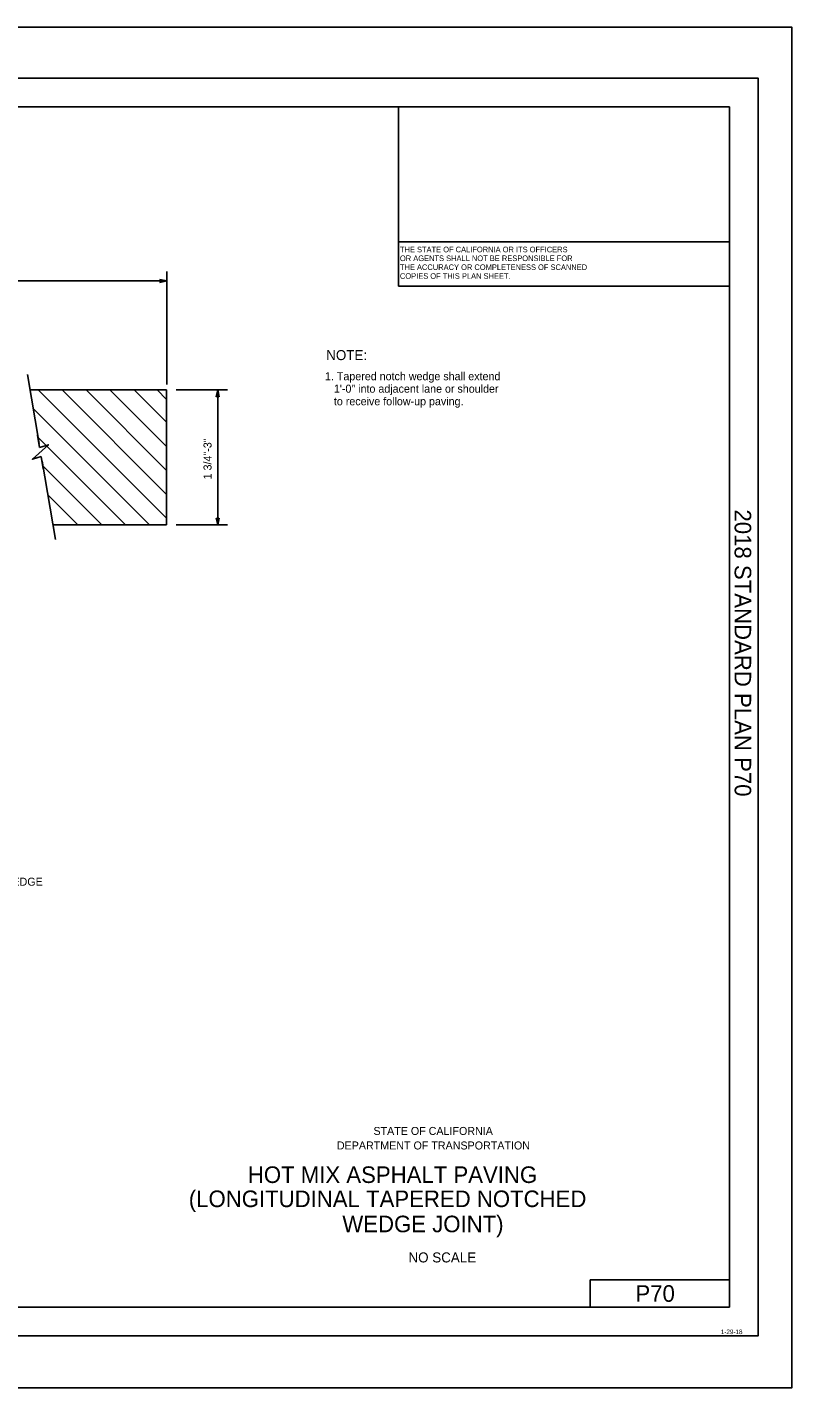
# Model space of a CAD drawing. Extents: x -894 to 866, y -476 to 714.
# Drawn here: x 197 to 866, y -476 to 714 of the extents above; entities that cross this region are included whole.
import ezdxf

# ---------------------------------------------------------------- set-up
doc = ezdxf.new("R2010")
doc.units = 0
for name, color, linetype in [('10 Sheet Format', 7, 'Continuous'), ('56 Stage 3 Anno', 7, 'Continuous'), ('57 Undefined', 7, 'Continuous'), ('59 Sndwall Anno', 7, 'Continuous'), ('60 Nongeo Data', 7, 'Continuous')]:
    doc.layers.add(name, color=color, linetype=linetype)

msp = doc.modelspace()

# ---------------------------------------------------------------- linework, layer by layer
at = {"layer": '10 Sheet Format'}
for p, q in [((-863.5, 669), (836.5, 669)), ((836.5, 669), (836.5, -431)), ((-813.5, 644), (811.5, 644)), ((521.6, 525.9), (521.6, 644)), ((811.5, -406), (811.5, 644)), ((811.5, 525.9), (521.6, 525.9)), ((521.6, 487.1), (521.6, 525.9)), ((811.5, 487.1), (521.6, 487.1)), ((811.5, -381.9), (689.5, -381.9)), ((689.5, -381.9), (689.5, -406)), ((-813.5, -406), (811.5, -406)), ((-863.5, -431), (836.5, -431))]:
    msp.add_line(p, q, dxfattribs=at)
for points in [[(-894, 713.6), (866, 713.6), (866, -476.4), (-894, -476.4)], [(-863.5, -431), (836.5, -431), (836.5, 669), (-863.5, 669)]]:
    msp.add_lwpolyline(points, close=True, dxfattribs=at)
at = {"layer": '56 Stage 3 Anno'}
for p, q in [((318.9, 491.6), (41.2, 491.6)), ((313.7, 491.6), (312.9, 493)), ((312.9, 493), (312.9, 493)), ((312.9, 493), (318.9, 491.6)), ((318.9, 491.6), (312.9, 490.3)), ((312.9, 490.3), (313.7, 491.6)), ((312.9, 490.3), (312.9, 490.3)), ((313.1, 492.6), (317.5, 491.6)), ((317.5, 491.6), (313.1, 490.7)), ((313.3, 492.3), (316.1, 491.6)), ((316.1, 491.6), (313.3, 491)), ((313.5, 491.9), (314.7, 491.6)), ((314.7, 491.6), (313.5, 491.4)), ((318.9, 401.2), (318.9, 499.8)), ((318.9, 491.6), (318.9, 491.6)), ((197.1, 409.9), (207.4, 349.5)), ((372.2, 396.3), (327.2, 396.3)), ((362.1, 390.3), (363.5, 396.3)), ((362.5, 390.5), (363.5, 395)), ((362.9, 390.8), (363.5, 393.6)), ((363.5, 396.3), (363.5, 278.2)), ((363.5, 396.3), (363.5, 396.3)), ((363.5, 396.3), (364.8, 390.3)), ((363.5, 394.9), (364.5, 390.6)), ((363.5, 393.6), (364.1, 390.7)), ((363.5, 391.1), (362.1, 390.3)), ((362.1, 390.3), (362.1, 390.3)), ((363.2, 391), (363.5, 392.2)), ((363.5, 392.2), (363.7, 391)), ((364.8, 390.3), (363.5, 391.1)), ((364.8, 390.3), (364.8, 390.3)), ((207.6, 346), (205.7, 356.8)), ((210.9, 327.3), (209, 338.1)), ((210, 333.9), (221.6, 265.6)), ((372.2, 278.2), (327.2, 278.2)), ((363.5, 278.2), (362.2, 284.2)), ((362.2, 284.2), (362.2, 284.2)), ((362.2, 284.2), (363.5, 283.4)), ((363.5, 279.6), (362.5, 284)), ((363.5, 281), (362.9, 283.8)), ((363.5, 282.4), (363.2, 283.6)), ((363.5, 283.4), (364.8, 284.2)), ((364.8, 284.2), (363.5, 278.2)), ((364.5, 284), (363.5, 279.6)), ((364.1, 283.8), (363.5, 281)), ((363.8, 283.6), (363.5, 282.4)), ((363.5, 278.2), (363.5, 278.2)), ((364.8, 284.2), (364.8, 284.2))]:
    msp.add_line(p, q, dxfattribs=at)
msp.add_lwpolyline([(207.6, 346), (215.3, 348.4), (201.3, 335.7), (209, 338.1)], dxfattribs=at)
at = {"layer": '59 Sndwall Anno'}
for p, q in [((318.8, 284.1), (206.5, 396.3)), ((318.8, 305), (227.4, 396.3)), ((318.8, 325.8), (248.3, 396.3)), ((318.8, 346.7), (269.2, 396.3)), ((318.8, 368.1), (290.5, 396.3)), ((318.8, 388), (310.4, 396.3)), ((303.8, 278.2), (202.2, 379.8)), ((282.9, 278.2), (206.4, 354.7)), ((262, 278.2), (211.2, 329)), ((241.1, 278.2), (215.3, 304))]:
    msp.add_line(p, q, dxfattribs=at)
at = {"layer": '60 Nongeo Data'}
for p, q in [((199.4, 396.3), (318.8, 396.3)), ((318.8, 396.3), (318.8, 278.2)), ((219.5, 278.2), (318.8, 278.2))]:
    msp.add_line(p, q, dxfattribs=at)

# ---------------------------------------------------------------- texts
at = {"layer": '10 Sheet Format'}
for s, height, p in [('THE STATE OF CALIFORNIA OR ITS OFFICERS', 4.9, (523, 516.7)), ('OR AGENTS SHALL NOT BE RESPONSIBLE FOR', 4.9, (523, 509)), ('THE ACCURACY OR COMPLETENESS OF SCANNED', 4.9, (523, 501.2)), ('COPIES OF THIS PLAN SHEET.', 4.9, (523, 493.5)), ('STATE OF CALIFORNIA', 7, (499.8, -255.3)), ('DEPARTMENT OF TRANSPORTATION', 7, (467.8, -268)), ('HOT MIX ASPHALT PAVING', 14.5, (389.9, -297.3)), ('(LONGITUDINAL TAPERED NOTCHED', 14.5, (338.2, -318.4)), ('WEDGE JOINT)', 14.5, (472.6, -340.4)), ('NO SCALE', 8.75, (530.5, -366.8)), ('1-29-18', 4, (803.8, -429.5))]:
    msp.add_text(s, height=height, dxfattribs=at).set_placement(p)
msp.add_text('2018 STANDARD PLAN P70', height=14.5, rotation=270, dxfattribs=at).set_placement((815.9, 291.8))
at = {"layer": '57 Undefined'}
for s, height, p in [('NOTE:', 8.75, (458.5, 422.4)), ('1. Tapered notch wedge shall extend', 7, (457.4, 404.8)), ('   1\'-0" into adjacent lane or shoulder', 7, (457.4, 393.9)), ('   to receive follow-up paving.', 7, (457.4, 382.9)), ('1\'-0" TAPERED NOTCHED WEDGE', 7, (58.1, -37.3))]:
    msp.add_text(s, height=height, dxfattribs=at).set_placement(p)
msp.add_text('1 3/4"-3"', height=7, rotation=90, dxfattribs=at).set_placement((358.1, 318.1))
at = {"layer": '60 Nongeo Data'}
msp.add_text('P70', height=14.5, dxfattribs=at).set_placement((729.1, -401.2))

doc.saveas('drawing.dxf')
